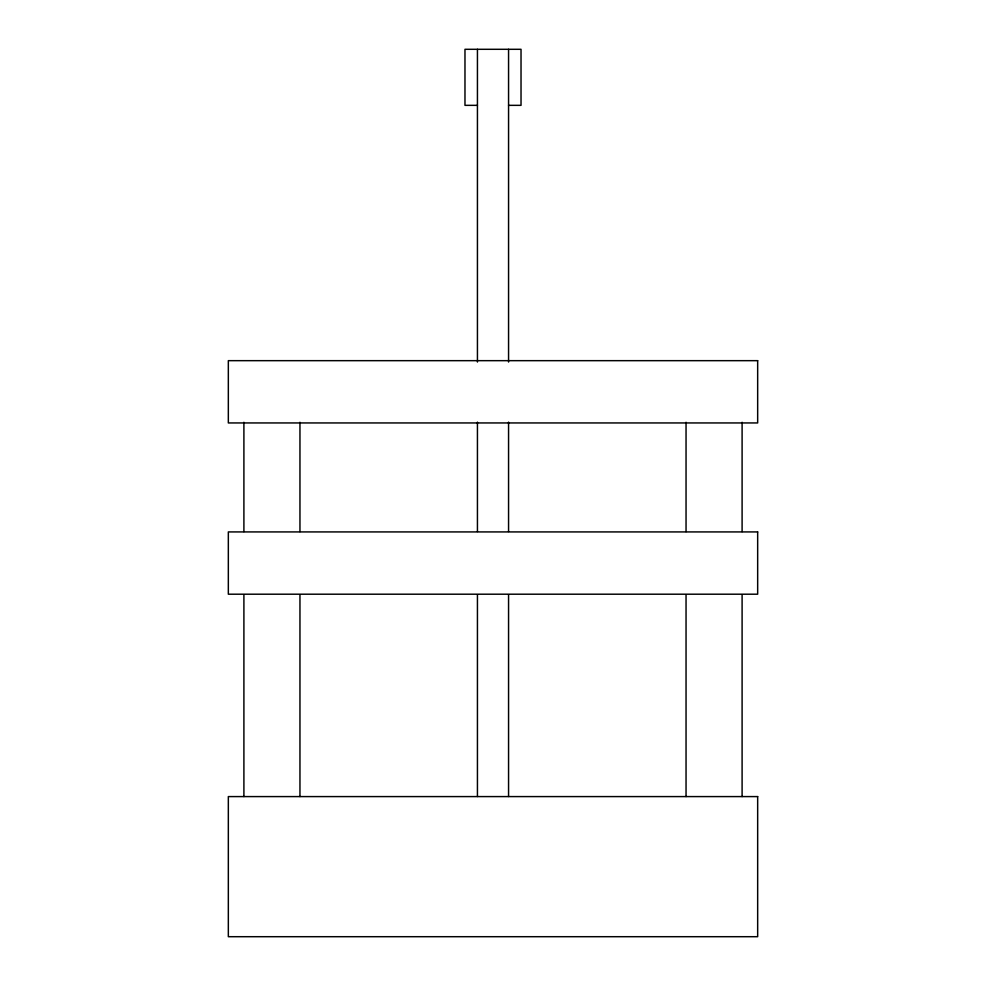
<?xml version="1.0" encoding="UTF-8"?>
<svg xmlns="http://www.w3.org/2000/svg" width="986" height="986" viewBox="0 0 986 986"><rect width="100%" height="100%" fill="white"/><g stroke="black" fill="none" stroke-linecap="round" stroke-linejoin="round"><path stroke-width="1.48" d="M477.434 105.342L464.973 105.342L464.973 49.3L521.027 49.3L521.027 105.342L508.566 105.342M742.101 422.279L742.101 531.627M742.101 594.78L742.101 796.54M686.046 422.279L686.046 531.627M686.046 594.78L686.046 796.54M508.566 49.3L508.566 362.047M508.566 422.131L508.566 531.516M508.566 594.681L508.566 796.503M477.434 49.3L477.434 362.047M477.434 422.131L477.434 531.516M477.434 594.681L477.434 796.503M299.954 422.279L299.954 531.627M299.954 594.78L299.954 796.54M243.899 422.279L243.899 531.627M243.899 594.78L243.899 796.54M757.667 360.666L228.333 360.666L228.333 422.945L757.667 422.945L757.667 360.666M757.667 531.922L228.333 531.922L228.333 594.201L757.667 594.201L757.667 531.922M757.667 796.589L228.333 796.589L228.333 936.7L757.667 936.7L757.667 796.589"/></g></svg>
